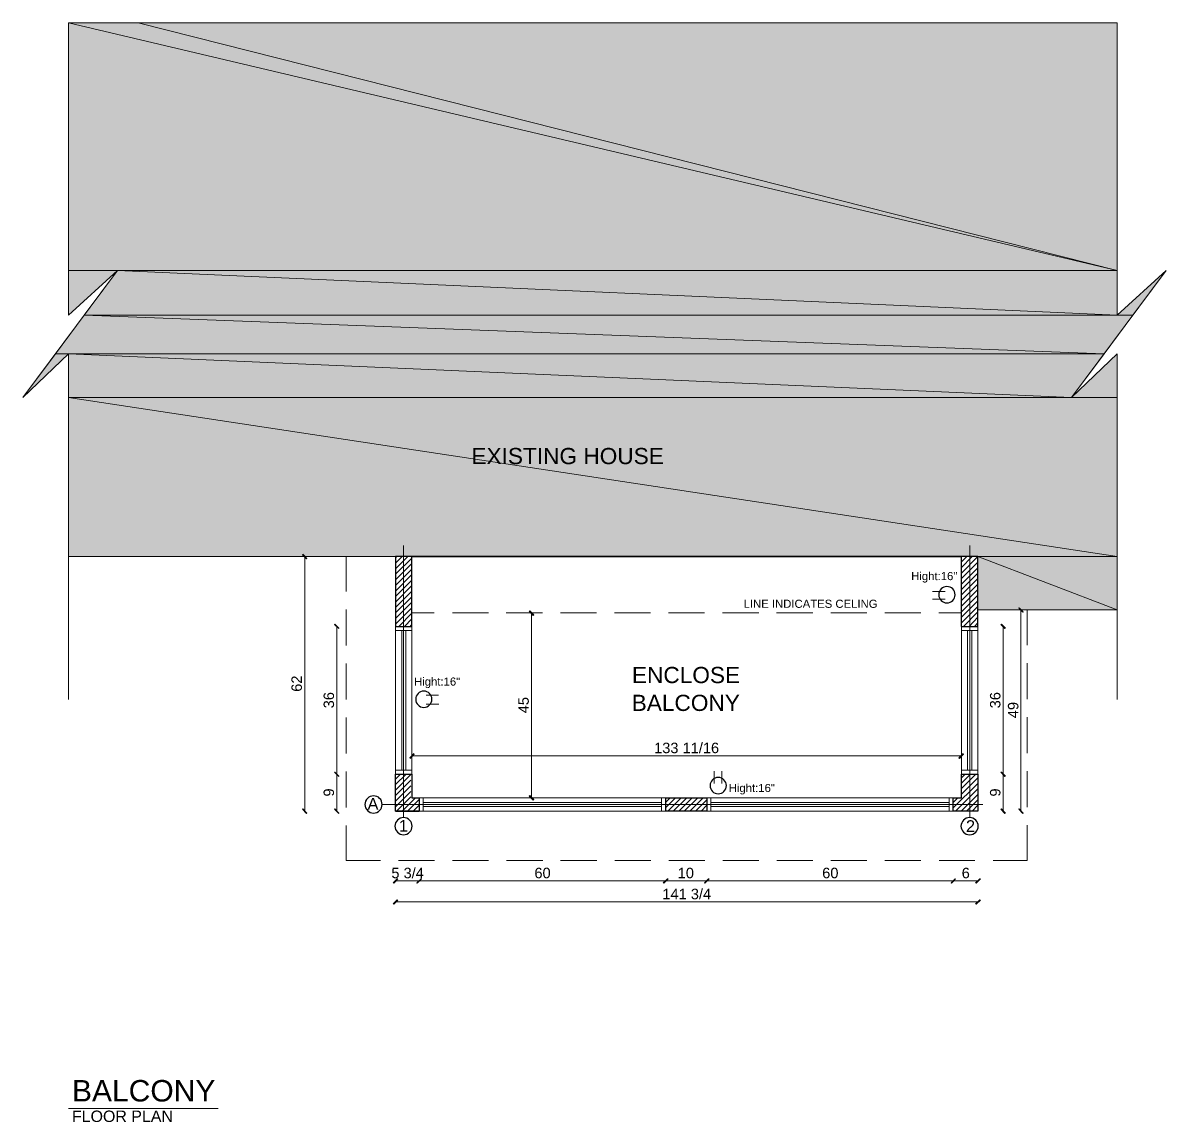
# Model space of a CAD drawing. Header units: millimetres. Extents: x 2124 to 4027, y 208 to 1400.
# Drawn here: x 2675.9 to 2954.4, y 1131.8 to 1399.7 of the extents above; entities that cross this region are included whole.
import ezdxf

# ---------------------------------------------------------------- set-up
doc = ezdxf.new("R2010")
doc.units = ezdxf.units.MM
doc.layers.add('Drawing & Figure', color=7, linetype='Continuous')
for name, color, linetype, lineweight in [('Drawing & Figure_Pen_No__1', 7, 'Continuous', 13), ('Drawing & Figure_Pen_No__142', 8, 'Continuous', 13), ('Drawing & Figure_Pen_No__18', 9, 'Continuous', 15), ('Drawing & Figure_Pen_No__41', 7, 'Continuous', 25), ('Drawing & Figure_Pen_No__46', 5, 'Continuous', 25)]:
    doc.layers.add(name, color=color, linetype=linetype, lineweight=lineweight)
doc.layers.add('Drawing & Figure_Pen_No__118', color=7, linetype='Continuous', lineweight=13, true_color=0x573938)
doc.layers.add('Drawing & Figure_Pen_No__161', color=7, linetype='Continuous', lineweight=13, true_color=0x6a6a6a)
doc.styles.add('GENERATED_STYLE_1', font='arial.ttf')
doc.styles.add('GENERATED_STYLE_2', font='ARIALUNI.TTF')
doc.styles.add('GENERATED_STYLE_3', font='ARIALUNI.TTF')

msp = doc.modelspace()

# ---------------------------------------------------------------- hatches: boundary and pattern name
at = {"layer": 'Drawing & Figure', "linetype": 'Continuous', "lineweight": 15}
for points in [[(2686.96572, 1399.68352), (2686.96572, 1339.30617), (2942.3907, 1339.30617)], [(2686.96572, 1399.68352), (2942.3907, 1339.30617), (2703.98639, 1399.68352)], [(2703.98639, 1399.68352), (2942.3907, 1339.30617), (2942.3907, 1399.68352)], [(2686.96572, 1339.30617), (2686.96572, 1328.43824), (2698.92619, 1339.30617)], [(2698.92619, 1339.30617), (2690.81837, 1328.43824), (2942.3907, 1328.43824)], [(2942.3907, 1339.30617), (2698.92619, 1339.30617), (2942.3907, 1328.43824)], [(2954.35117, 1339.30617), (2942.3907, 1328.43824), (2946.24335, 1328.43824)], [(2690.81837, 1328.43824), (2683.8031, 1319.06537), (2939.22808, 1319.06537)], [(2946.24335, 1328.43824), (2690.81837, 1328.43824), (2939.22808, 1319.06537)], [(2683.8031, 1319.06537), (2675.86779, 1308.36996), (2686.96572, 1319.06537)], [(2686.96572, 1319.06537), (2686.96572, 1308.36996), (2931.29277, 1308.36996)], [(2939.22808, 1319.06537), (2686.96572, 1319.06537), (2931.29277, 1308.36996)], [(2942.3907, 1319.06537), (2931.29277, 1308.36996), (2942.3907, 1308.36996)], [(2942.3907, 1308.36996), (2686.96572, 1308.36996), (2942.3907, 1269.61344)], [(2686.96572, 1308.36996), (2686.96572, 1269.61344), (2942.3907, 1269.61344)], [(2942.3907, 1269.61344), (2908.52188, 1269.61344), (2942.3907, 1256.61794)], [(2908.52188, 1269.61344), (2908.52188, 1256.61794), (2942.3907, 1256.61794)]]:
    msp.add_hatch(color=9, dxfattribs=at).paths.add_polyline_path(points)
at = {"layer": 'Drawing & Figure_Pen_No__1', "linetype": 'Continuous', "lineweight": 0, "true_color": 0x000000}
for points in [[(2745.04299, 1269.15342), (2744.06545, 1270.18847), (2743.95045, 1270.07346)], [(2744.92799, 1269.03842), (2745.04299, 1269.15342), (2743.95045, 1270.07346)], [(2800.30265, 1255.41039), (2799.32511, 1256.38793), (2799.21011, 1256.33042)], [(2800.18765, 1255.29538), (2800.30265, 1255.41039), (2799.21011, 1256.33042)], [(2919.56231, 1256.15792), (2918.52727, 1257.13546), (2918.46977, 1257.07795)], [(2919.4473, 1256.04291), (2919.56231, 1256.15792), (2918.46977, 1257.07795)], [(2752.8633, 1252.13276), (2751.88576, 1253.1678), (2751.77075, 1253.0528)], [(2752.80579, 1252.07526), (2752.8633, 1252.13276), (2751.77075, 1253.0528)], [(2915.19214, 1252.13276), (2914.2146, 1253.1678), (2914.0996, 1253.0528)], [(2915.07713, 1252.07526), (2915.19214, 1252.13276), (2914.0996, 1253.0528)], [(2771.09151, 1221.59907), (2770.11397, 1220.56403), (2770.22898, 1220.44902)], [(2771.20651, 1221.48406), (2771.09151, 1221.59907), (2770.22898, 1220.44902)], [(2903.8642, 1220.56403), (2903.9792, 1220.44902), (2904.89924, 1221.59907)], [(2903.9792, 1220.44902), (2904.95674, 1221.48406), (2904.89924, 1221.59907)], [(2751.88576, 1217.11389), (2751.77075, 1217.05639), (2752.8633, 1216.13635)], [(2752.8633, 1216.13635), (2751.88576, 1217.11389), (2751.77075, 1217.05639)], [(2751.77075, 1217.05639), (2752.80579, 1216.02135), (2752.8633, 1216.13635)], [(2752.80579, 1216.02135), (2752.8633, 1216.13635), (2751.77075, 1217.05639)], [(2914.2146, 1217.11389), (2914.0996, 1217.05639), (2915.19214, 1216.13635)], [(2915.19214, 1216.13635), (2914.2146, 1217.11389), (2914.0996, 1217.05639)], [(2914.0996, 1217.05639), (2915.07713, 1216.02135), (2915.19214, 1216.13635)], [(2915.07713, 1216.02135), (2915.19214, 1216.13635), (2914.0996, 1217.05639)], [(2799.32511, 1211.36367), (2799.21011, 1211.24866), (2800.30265, 1210.38613)], [(2799.21011, 1211.24866), (2800.18765, 1210.27112), (2800.30265, 1210.38613)], [(2744.06545, 1208.14354), (2743.95045, 1208.02854), (2745.04299, 1207.1085)], [(2743.95045, 1208.02854), (2744.92799, 1206.9935), (2745.04299, 1207.1085)], [(2751.88576, 1208.14354), (2751.77075, 1208.02854), (2752.8633, 1207.1085)], [(2751.77075, 1208.02854), (2752.80579, 1206.9935), (2752.8633, 1207.1085)], [(2914.2146, 1208.14354), (2914.0996, 1208.02854), (2915.19214, 1207.1085)], [(2914.0996, 1208.02854), (2915.07713, 1206.9935), (2915.19214, 1207.1085)], [(2918.52727, 1208.14354), (2918.46977, 1208.02854), (2919.56231, 1207.1085)], [(2918.46977, 1208.02854), (2919.4473, 1206.9935), (2919.56231, 1207.1085)], [(2767.06635, 1191.12288), (2766.08881, 1190.14534), (2766.20382, 1190.03033)], [(2767.18136, 1191.06537), (2767.06635, 1191.12288), (2766.20382, 1190.03033)], [(2772.87408, 1191.12288), (2771.83904, 1190.14534), (2771.95404, 1190.03033)], [(2771.83904, 1190.14534), (2771.95404, 1190.03033), (2772.87408, 1191.12288)], [(2772.93158, 1191.06537), (2772.87408, 1191.12288), (2771.95404, 1190.03033)], [(2771.95404, 1190.03033), (2772.93158, 1191.06537), (2772.87408, 1191.12288)], [(2831.87138, 1190.14534), (2831.98639, 1190.03033), (2832.90642, 1191.12288)], [(2832.90642, 1191.12288), (2831.87138, 1190.14534), (2831.98639, 1190.03033)], [(2831.98639, 1190.03033), (2833.02143, 1191.06537), (2832.90642, 1191.12288)], [(2833.02143, 1191.06537), (2832.90642, 1191.12288), (2831.98639, 1190.03033)], [(2841.93428, 1190.14534), (2841.99178, 1190.03033), (2842.91181, 1191.12288)], [(2842.91181, 1191.12288), (2841.93428, 1190.14534), (2841.99178, 1190.03033)], [(2841.99178, 1190.03033), (2843.02682, 1191.06537), (2842.91181, 1191.12288)], [(2843.02682, 1191.06537), (2842.91181, 1191.12288), (2841.99178, 1190.03033)], [(2901.96662, 1190.14534), (2902.08163, 1190.03033), (2902.94416, 1191.12288)], [(2902.94416, 1191.12288), (2901.96662, 1190.14534), (2902.08163, 1190.03033)], [(2902.08163, 1190.03033), (2903.05916, 1191.06537), (2902.94416, 1191.12288)], [(2903.05916, 1191.06537), (2902.94416, 1191.12288), (2902.08163, 1190.03033)], [(2907.94686, 1190.14534), (2908.06186, 1190.03033), (2908.9819, 1191.12288)], [(2908.06186, 1190.03033), (2909.0969, 1191.06537), (2908.9819, 1191.12288)], [(2767.06635, 1186.00518), (2766.08881, 1185.02764), (2766.20382, 1184.91263)], [(2767.18136, 1185.89017), (2767.06635, 1186.00518), (2766.20382, 1184.91263)], [(2907.94686, 1185.02764), (2908.06186, 1184.91263), (2908.9819, 1186.00518)], [(2908.06186, 1184.91263), (2909.0969, 1185.89017), (2908.9819, 1186.00518)]]:
    msp.add_hatch(color=18, dxfattribs=at).paths.add_polyline_path(points)

# ---------------------------------------------------------------- linework, layer by layer
at = {"layer": 'Drawing & Figure_Pen_No__1', "color": 7, "linetype": 'Continuous', "lineweight": 13}
for points in [[(2745.04299, 1269.15342), (2743.95045, 1270.07346), (2744.06545, 1270.18847)], [(2744.92799, 1269.03842), (2745.04299, 1269.15342), (2743.95045, 1270.07346)], [(2800.30265, 1255.41039), (2799.21011, 1256.33042), (2799.32511, 1256.38793)], [(2800.18765, 1255.29538), (2800.30265, 1255.41039), (2799.21011, 1256.33042)], [(2919.56231, 1256.15792), (2918.46977, 1257.07795), (2918.52727, 1257.13546)], [(2919.4473, 1256.04291), (2919.56231, 1256.15792), (2918.46977, 1257.07795)], [(2752.8633, 1252.13276), (2751.77075, 1253.0528), (2751.88576, 1253.1678)], [(2752.80579, 1252.07526), (2752.8633, 1252.13276), (2751.77075, 1253.0528)], [(2915.19214, 1252.13276), (2914.0996, 1253.0528), (2914.2146, 1253.1678)], [(2915.07713, 1252.07526), (2915.19214, 1252.13276), (2914.0996, 1253.0528)], [(2771.09151, 1221.59907), (2770.22898, 1220.44902), (2770.11397, 1220.56403)], [(2771.20651, 1221.48406), (2771.09151, 1221.59907), (2770.22898, 1220.44902)], [(2903.8642, 1220.56403), (2903.9792, 1220.44902), (2904.89924, 1221.59907)], [(2903.9792, 1220.44902), (2904.89924, 1221.59907), (2904.95674, 1221.48406)], [(2751.88576, 1217.11389), (2751.77075, 1217.05639), (2752.8633, 1216.13635)], [(2752.8633, 1216.13635), (2751.77075, 1217.05639), (2751.88576, 1217.11389)], [(2751.77075, 1217.05639), (2752.8633, 1216.13635), (2752.80579, 1216.02135)], [(2752.80579, 1216.02135), (2752.8633, 1216.13635), (2751.77075, 1217.05639)], [(2914.2146, 1217.11389), (2914.0996, 1217.05639), (2915.19214, 1216.13635)], [(2915.19214, 1216.13635), (2914.0996, 1217.05639), (2914.2146, 1217.11389)], [(2914.0996, 1217.05639), (2915.19214, 1216.13635), (2915.07713, 1216.02135)], [(2915.07713, 1216.02135), (2915.19214, 1216.13635), (2914.0996, 1217.05639)], [(2799.32511, 1211.36367), (2799.21011, 1211.24866), (2800.30265, 1210.38613)], [(2799.21011, 1211.24866), (2800.30265, 1210.38613), (2800.18765, 1210.27112)], [(2744.06545, 1208.14354), (2743.95045, 1208.02854), (2745.04299, 1207.1085)], [(2743.95045, 1208.02854), (2745.04299, 1207.1085), (2744.92799, 1206.9935)], [(2751.88576, 1208.14354), (2751.77075, 1208.02854), (2752.8633, 1207.1085)], [(2751.77075, 1208.02854), (2752.8633, 1207.1085), (2752.80579, 1206.9935)], [(2914.2146, 1208.14354), (2914.0996, 1208.02854), (2915.19214, 1207.1085)], [(2914.0996, 1208.02854), (2915.19214, 1207.1085), (2915.07713, 1206.9935)], [(2918.52727, 1208.14354), (2918.46977, 1208.02854), (2919.56231, 1207.1085)], [(2918.46977, 1208.02854), (2919.56231, 1207.1085), (2919.4473, 1206.9935)], [(2767.06635, 1191.12288), (2766.20382, 1190.03033), (2766.08881, 1190.14534)], [(2767.18136, 1191.06537), (2767.06635, 1191.12288), (2766.20382, 1190.03033)], [(2772.87408, 1191.12288), (2771.95404, 1190.03033), (2771.83904, 1190.14534)], [(2771.83904, 1190.14534), (2771.95404, 1190.03033), (2772.87408, 1191.12288)], [(2772.93158, 1191.06537), (2772.87408, 1191.12288), (2771.95404, 1190.03033)], [(2771.95404, 1190.03033), (2772.87408, 1191.12288), (2772.93158, 1191.06537)], [(2831.87138, 1190.14534), (2831.98639, 1190.03033), (2832.90642, 1191.12288)], [(2832.90642, 1191.12288), (2831.98639, 1190.03033), (2831.87138, 1190.14534)], [(2831.98639, 1190.03033), (2832.90642, 1191.12288), (2833.02143, 1191.06537)], [(2833.02143, 1191.06537), (2832.90642, 1191.12288), (2831.98639, 1190.03033)], [(2841.93428, 1190.14534), (2841.99178, 1190.03033), (2842.91181, 1191.12288)], [(2842.91181, 1191.12288), (2841.99178, 1190.03033), (2841.93428, 1190.14534)], [(2841.99178, 1190.03033), (2842.91181, 1191.12288), (2843.02682, 1191.06537)], [(2843.02682, 1191.06537), (2842.91181, 1191.12288), (2841.99178, 1190.03033)], [(2901.96662, 1190.14534), (2902.08163, 1190.03033), (2902.94416, 1191.12288)], [(2902.94416, 1191.12288), (2902.08163, 1190.03033), (2901.96662, 1190.14534)], [(2902.08163, 1190.03033), (2902.94416, 1191.12288), (2903.05916, 1191.06537)], [(2903.05916, 1191.06537), (2902.94416, 1191.12288), (2902.08163, 1190.03033)], [(2907.94686, 1190.14534), (2908.06186, 1190.03033), (2908.9819, 1191.12288)], [(2908.06186, 1190.03033), (2908.9819, 1191.12288), (2909.0969, 1191.06537)], [(2767.06635, 1186.00518), (2766.20382, 1184.91263), (2766.08881, 1185.02764)], [(2767.18136, 1185.89017), (2767.06635, 1186.00518), (2766.20382, 1184.91263)], [(2907.94686, 1185.02764), (2908.06186, 1184.91263), (2908.9819, 1186.00518)], [(2908.06186, 1184.91263), (2908.9819, 1186.00518), (2909.0969, 1185.89017)]]:
    msp.add_lwpolyline(points, close=True, dxfattribs=at)
for points in [[(2768.61891, 1272.31605), (2768.61891, 1206.01596)], [(2906.5093, 1272.31605), (2906.5093, 1206.01596)], [(2766.66384, 1269.61344), (2686.96572, 1269.61344)], [(2744.52547, 1269.61344), (2744.52547, 1207.56852)], [(2900.52907, 1261.10311), (2897.48145, 1261.10311)], [(2900.52907, 1259.26304), (2897.48145, 1259.26304)], [(2942.3907, 1256.61794), (2908.52188, 1256.61794)], [(2918.98729, 1256.61794), (2918.98729, 1207.56852)], [(2799.72763, 1255.87041), (2799.72763, 1210.84615)], [(2752.34578, 1252.59278), (2752.34578, 1216.59637)], [(2914.61712, 1252.59278), (2914.61712, 1216.59637)], [(2774.08163, 1235.85962), (2777.12924, 1235.85962)], [(2774.13913, 1233.67454), (2777.18675, 1233.67454)], [(2770.63149, 1221.02404), (2904.43922, 1221.02404)], [(2844.23437, 1214.29628), (2844.23437, 1217.3439)], [(2846.13194, 1214.29628), (2846.13194, 1217.3439)], [(2752.34578, 1216.59637), (2752.34578, 1207.56852)], [(2914.61712, 1207.56852), (2914.61712, 1216.59637)], [(2763.38621, 1209.17858), (2909.67192, 1209.17858)], [(2766.66384, 1190.60536), (2772.41406, 1190.60536)], [(2772.41406, 1190.60536), (2832.44641, 1190.60536)], [(2832.44641, 1190.60536), (2842.4518, 1190.60536)], [(2842.4518, 1190.60536), (2902.48414, 1190.60536)], [(2908.52188, 1190.60536), (2902.48414, 1190.60536)], [(2766.66384, 1185.48766), (2908.52188, 1185.48766)]]:
    msp.add_lwpolyline(points, dxfattribs=at)
at = {"layer": 'Drawing & Figure_Pen_No__118', "color": 39, "linetype": 'Continuous', "lineweight": 13, "true_color": 0x573938}
for points in [[(2686.96572, 1399.68352), (2686.96572, 1328.43824), (2698.92619, 1339.30617), (2675.86779, 1308.36996), (2686.96572, 1319.06537), (2686.96572, 1234.76708)], [(2942.3907, 1399.68352), (2942.3907, 1328.43824), (2954.35117, 1339.30617), (2931.29277, 1308.36996), (2942.3907, 1319.06537), (2942.3907, 1234.76708)], [(2686.96572, 1135.11569), (2723.47965, 1135.11569)]]:
    msp.add_lwpolyline(points, dxfattribs=at)
at = {"layer": 'Drawing & Figure_Pen_No__142', "color": 8, "linetype": 'Continuous', "lineweight": 13}
for points in [[(2766.66384, 1269.32593), (2766.95135, 1269.61344)], [(2766.66384, 1268.00338), (2768.2739, 1269.61344)], [(2766.66384, 1266.62333), (2769.65395, 1269.61344)], [(2766.66384, 1265.30077), (2770.63149, 1269.26843)], [(2766.66384, 1263.92072), (2770.63149, 1267.94588)], [(2904.43922, 1268.23339), (2905.81927, 1269.61344)], [(2904.43922, 1266.91084), (2907.14182, 1269.61344)], [(2904.43922, 1265.53078), (2908.52188, 1269.61344)], [(2904.43922, 1264.20823), (2908.52188, 1268.29089)], [(2766.66384, 1262.59817), (2770.63149, 1266.56582)], [(2766.66384, 1261.21811), (2770.63149, 1265.24327)], [(2904.43922, 1262.82818), (2908.52188, 1266.91084)], [(2904.43922, 1261.50563), (2908.52188, 1265.58829)], [(2766.66384, 1259.89556), (2770.63149, 1263.86322)], [(2766.66384, 1258.51551), (2770.63149, 1262.54067)], [(2904.43922, 1260.18307), (2908.52188, 1264.26573)], [(2904.43922, 1258.80302), (2908.52188, 1262.88568)], [(2904.43922, 1257.48047), (2908.52188, 1261.56313)], [(2766.66384, 1257.19296), (2770.63149, 1261.21811)], [(2766.66384, 1255.87041), (2770.63149, 1259.83806)], [(2904.43922, 1256.10041), (2908.52188, 1260.18307)], [(2904.43922, 1254.77786), (2908.52188, 1258.86052)], [(2766.66384, 1254.49035), (2770.63149, 1258.51551)], [(2766.66384, 1253.1678), (2770.63149, 1257.13546)], [(2904.43922, 1253.39781), (2908.52188, 1257.48047)], [(2904.95674, 1252.59278), (2908.52188, 1256.15792)], [(2767.46887, 1252.59278), (2770.63149, 1255.8129)], [(2768.79142, 1252.59278), (2770.63149, 1254.43285)], [(2906.33679, 1252.59278), (2908.52188, 1254.83537)], [(2907.65934, 1252.59278), (2908.52188, 1253.45531)], [(2768.61891, 1251.61524), (2768.61891, 1217.57391)], [(2770.17147, 1252.59278), (2770.63149, 1253.1103)], [(2906.5093, 1251.61524), (2906.5093, 1217.57391)], [(2766.66384, 1215.38882), (2767.81388, 1216.59637)], [(2766.66384, 1214.06627), (2769.19394, 1216.59637)], [(2766.66384, 1212.68622), (2770.40148, 1216.48137)], [(2766.66384, 1211.36367), (2770.40148, 1215.10131)], [(2902.48414, 1208.37355), (2908.52188, 1214.35378)], [(2904.49672, 1215.73384), (2905.35925, 1216.59637)], [(2904.49672, 1214.41129), (2906.68181, 1216.59637)], [(2904.49672, 1213.08873), (2908.00436, 1216.59637)], [(2904.49672, 1211.70868), (2908.52188, 1215.73384)], [(2766.66384, 1210.04112), (2770.40148, 1213.77876)], [(2766.66384, 1208.66106), (2770.40148, 1212.39871)], [(2903.05916, 1207.56852), (2908.52188, 1213.03123)], [(2904.43922, 1207.56852), (2908.52188, 1211.65118)], [(2766.89385, 1207.56852), (2770.40148, 1211.07616)], [(2768.2739, 1207.56852), (2771.49402, 1210.84615)], [(2769.59645, 1207.56852), (2772.41406, 1210.38613)], [(2770.919, 1207.56852), (2772.41406, 1209.00608)], [(2831.46887, 1209.17858), (2773.3916, 1209.17858)], [(2832.44641, 1209.7536), (2833.53895, 1210.84615)], [(2832.44641, 1208.43105), (2834.8615, 1210.84615)], [(2832.96393, 1207.56852), (2836.24155, 1210.84615)], [(2834.28648, 1207.56852), (2837.56411, 1210.84615)], [(2835.66653, 1207.56852), (2838.88666, 1210.84615)], [(2836.98908, 1207.56852), (2840.26671, 1210.84615)], [(2838.36914, 1207.56852), (2841.58926, 1210.84615)], [(2839.69169, 1207.56852), (2842.4518, 1210.32863)], [(2841.07174, 1207.56852), (2842.4518, 1209.00608)], [(2901.5066, 1209.17858), (2843.48684, 1209.17858)], [(2902.48414, 1209.6961), (2903.63419, 1210.84615)], [(2905.76177, 1207.56852), (2908.52188, 1210.32863)], [(2907.14182, 1207.56852), (2908.52188, 1209.00608)], [(2772.29906, 1207.56852), (2772.41406, 1207.68352)], [(2842.39429, 1207.56852), (2842.4518, 1207.62602)], [(2908.46438, 1207.56852), (2908.52188, 1207.62602)]]:
    msp.add_lwpolyline(points, dxfattribs=at)
for points in [[(2766.66384, 1252.59278), (2770.63149, 1252.59278), (2770.63149, 1251.61524), (2766.66384, 1251.61524)], [(2770.63149, 1217.57391), (2770.63149, 1251.61524), (2766.66384, 1251.61524), (2766.66384, 1217.57391)], [(2769.13643, 1217.57391), (2769.13643, 1251.61524), (2768.15889, 1251.61524), (2768.15889, 1217.57391)], [(2908.52188, 1252.59278), (2904.49672, 1252.59278), (2904.49672, 1251.61524), (2908.52188, 1251.61524)], [(2904.49672, 1217.57391), (2904.49672, 1251.61524), (2908.52188, 1251.61524), (2908.52188, 1217.57391)], [(2905.99178, 1217.57391), (2905.99178, 1251.61524), (2907.02682, 1251.61524), (2907.02682, 1217.57391)], [(2766.66384, 1216.59637), (2770.63149, 1216.59637), (2770.63149, 1217.57391), (2766.66384, 1217.57391)], [(2908.52188, 1216.59637), (2904.49672, 1216.59637), (2904.49672, 1217.57391), (2908.52188, 1217.57391)], [(2772.41406, 1210.84615), (2772.41406, 1207.56852), (2773.3916, 1207.56852), (2773.3916, 1210.84615)], [(2773.3916, 1207.56852), (2831.46887, 1207.56852), (2831.46887, 1210.84615), (2773.3916, 1210.84615)], [(2773.3916, 1208.71856), (2831.46887, 1208.71856), (2831.46887, 1209.6961), (2773.3916, 1209.6961)], [(2832.44641, 1210.84615), (2832.44641, 1207.56852), (2831.46887, 1207.56852), (2831.46887, 1210.84615)], [(2842.4518, 1210.84615), (2842.4518, 1207.56852), (2843.48684, 1207.56852), (2843.48684, 1210.84615)], [(2843.48684, 1207.56852), (2901.5066, 1207.56852), (2901.5066, 1210.84615), (2843.48684, 1210.84615)], [(2843.48684, 1208.71856), (2901.5066, 1208.71856), (2901.5066, 1209.6961), (2843.48684, 1209.6961)], [(2902.48414, 1210.84615), (2902.48414, 1207.56852), (2901.5066, 1207.56852), (2901.5066, 1210.84615)]]:
    msp.add_lwpolyline(points, close=True, dxfattribs=at)
at = {"layer": 'Drawing & Figure_Pen_No__161', "color": 251, "linetype": 'Continuous', "lineweight": 13, "true_color": 0x6a6a6a}
for points in [[(2754.64587, 1261.10311), (2754.64587, 1269.61344)], [(2754.64587, 1247.9351), (2754.64587, 1256.73294)], [(2920.53985, 1256.61794), (2920.53985, 1248.0501)], [(2776.0942, 1255.87041), (2770.63149, 1255.87041)], [(2789.26222, 1255.87041), (2780.52188, 1255.87041)], [(2802.43023, 1255.87041), (2793.63239, 1255.87041)], [(2815.59825, 1255.87041), (2806.8004, 1255.87041)], [(2828.76626, 1255.87041), (2819.96842, 1255.87041)], [(2841.93428, 1255.87041), (2833.13643, 1255.87041)], [(2855.10229, 1255.87041), (2846.30445, 1255.87041)], [(2868.27031, 1255.87041), (2859.47246, 1255.87041)], [(2881.43832, 1255.87041), (2872.64048, 1255.87041)], [(2894.60633, 1255.87041), (2885.80849, 1255.87041)], [(2904.43922, 1255.87041), (2898.9765, 1255.87041)], [(2754.64587, 1234.76708), (2754.64587, 1243.56493)], [(2920.53985, 1243.62243), (2920.53985, 1234.88209)], [(2754.64587, 1221.59907), (2754.64587, 1230.39691)], [(2920.53985, 1230.45441), (2920.53985, 1221.71407)], [(2754.64587, 1208.48856), (2754.64587, 1217.2289)], [(2920.53985, 1217.2864), (2920.53985, 1208.54606)], [(2762.98369, 1195.55055), (2754.64587, 1195.55055), (2754.64587, 1204.06088)], [(2920.53985, 1204.17589), (2920.53985, 1195.55055), (2912.20202, 1195.55055)], [(2776.15171, 1195.55055), (2767.35386, 1195.55055)], [(2789.31972, 1195.55055), (2780.52188, 1195.55055)], [(2802.48774, 1195.55055), (2793.68989, 1195.55055)], [(2815.65575, 1195.55055), (2806.85791, 1195.55055)], [(2828.82376, 1195.55055), (2820.02592, 1195.55055)], [(2841.99178, 1195.55055), (2833.19394, 1195.55055)], [(2855.15979, 1195.55055), (2846.36195, 1195.55055)], [(2868.27031, 1195.55055), (2859.52996, 1195.55055)], [(2881.43832, 1195.55055), (2872.69798, 1195.55055)], [(2894.60633, 1195.55055), (2885.86599, 1195.55055)], [(2907.77435, 1195.55055), (2899.03401, 1195.55055)]]:
    msp.add_lwpolyline(points, dxfattribs=at)
at = {"layer": 'Drawing & Figure_Pen_No__18', "color": 9, "linetype": 'Continuous', "lineweight": 15}
for points in [[(2686.96572, 1399.68352), (2686.96572, 1339.30617), (2942.3907, 1339.30617)], [(2686.96572, 1339.30617), (2698.92619, 1339.30617), (2686.96572, 1328.43824)], [(2698.92619, 1339.30617), (2942.3907, 1328.43824), (2690.81837, 1328.43824)], [(2942.3907, 1339.30617), (2698.92619, 1339.30617), (2942.3907, 1328.43824)], [(2954.35117, 1339.30617), (2946.24335, 1328.43824), (2942.3907, 1328.43824)], [(2690.81837, 1328.43824), (2939.22808, 1319.06537), (2683.8031, 1319.06537)], [(2946.24335, 1328.43824), (2690.81837, 1328.43824), (2939.22808, 1319.06537)], [(2683.8031, 1319.06537), (2686.96572, 1319.06537), (2675.86779, 1308.36996)], [(2939.22808, 1319.06537), (2686.96572, 1319.06537), (2931.29277, 1308.36996)], [(2686.96572, 1319.06537), (2931.29277, 1308.36996), (2686.96572, 1308.36996)], [(2942.3907, 1319.06537), (2942.3907, 1308.36996), (2931.29277, 1308.36996)], [(2942.3907, 1308.36996), (2686.96572, 1308.36996), (2942.3907, 1269.61344)], [(2686.96572, 1308.36996), (2942.3907, 1269.61344), (2686.96572, 1269.61344)], [(2942.3907, 1269.61344), (2908.52188, 1269.61344), (2942.3907, 1256.61794)], [(2908.52188, 1269.61344), (2942.3907, 1256.61794), (2908.52188, 1256.61794)]]:
    msp.add_lwpolyline(points, close=True, dxfattribs=at)
for points in [[(2686.96572, 1399.68352), (2703.98639, 1399.68352)], [(2703.98639, 1399.68352), (2942.3907, 1339.30617), (2686.96572, 1399.68352)], [(2703.98639, 1399.68352), (2942.3907, 1399.68352)], [(2942.3907, 1399.68352), (2942.3907, 1339.30617), (2703.98639, 1399.68352)]]:
    msp.add_lwpolyline(points, dxfattribs=at)
at = {"layer": 'Drawing & Figure_Pen_No__41', "color": 7, "linetype": 'Continuous', "lineweight": 25}
for points in [[(2902.94416, 1260.32683, 0.414213562), (2900.96033, 1262.31066, 0.414213562), (2898.9765, 1260.32683, 0.414213562), (2900.96033, 1258.343, 0.414213562)], [(2775.51918, 1234.85333, 0.414213562), (2773.53535, 1236.83716, 0.414213562), (2771.55153, 1234.85333, 0.414213562), (2773.53535, 1232.86951, 0.414213562)], [(2847.22448, 1213.80751, 0.414213562), (2845.24066, 1215.79134, 0.414213562), (2843.25683, 1213.80751, 0.414213562), (2845.24066, 1211.82369, 0.414213562)], [(2763.38621, 1209.20733, 0.414213562), (2761.28738, 1211.30617, 0.414213562), (2759.18854, 1209.20733, 0.414213562), (2761.28738, 1207.1085, 0.414213562)], [(2770.68899, 1203.91713, 0.414213562), (2768.59016, 1206.01596, 0.414213562), (2766.49133, 1203.91713, 0.414213562), (2768.59016, 1201.81829, 0.414213562)], [(2908.57938, 1203.91713, 0.414213562), (2906.48055, 1206.01596, 0.414213562), (2904.38172, 1203.91713, 0.414213562), (2906.48055, 1201.81829, 0.414213562)]]:
    msp.add_lwpolyline(points, format="xyb", close=True, dxfattribs=at)
at = {"layer": 'Drawing & Figure_Pen_No__46', "color": 5, "linetype": 'Continuous', "lineweight": 25}
for points in [[(2904.43922, 1252.59278), (2908.52188, 1252.59278), (2908.52188, 1269.61344), (2766.66384, 1269.61344), (2766.66384, 1252.59278), (2770.63149, 1252.59278), (2770.63149, 1269.61344), (2904.43922, 1269.61344)], [(2772.41406, 1210.84615), (2772.41406, 1207.56852), (2766.66384, 1207.56852), (2766.66384, 1216.59637), (2770.63149, 1216.59637), (2770.63149, 1210.84615)], [(2902.48414, 1210.84615), (2904.49672, 1210.84615), (2904.49672, 1216.59637), (2908.52188, 1216.59637), (2908.52188, 1207.56852), (2902.48414, 1207.56852)], [(2832.44641, 1210.84615), (2842.4518, 1210.84615), (2842.4518, 1207.56852), (2832.44641, 1207.56852)]]:
    msp.add_lwpolyline(points, close=True, dxfattribs=at)
msp.add_lwpolyline([(2766.66384, 1207.56852), (2772.41406, 1207.56852)], dxfattribs=at)

# ---------------------------------------------------------------- texts
at = {"layer": 'Drawing & Figure_Pen_No__1', "color": 7, "linetype": 'Continuous', "lineweight": 13, "attachment_point": 7}
for s, insert, char_height, style in [('\\A1;{\\pql;\\fArial Unicode MS|b0|i0|c0|p34;EXISTING HOUSE}', (2785.12206, 1292.08631), 3.9481138, 'GENERATED_STYLE_1'), ('\\A1;{\\pql;\\fArial Unicode MS|b0|i0|c0|p34;Hight:16"}', (2892.24874, 1263.27808), 1.9740569, 'GENERATED_STYLE_1'), ('\\A1;{\\pql;\\fArial Unicode MS|b0|i0|c0|p34;LINE INDICATES CELING}', (2851.42215, 1257.10145), 1.9740569, 'GENERATED_STYLE_1'), ('\\A1;{\\pql;\\fArial Unicode MS|b0|i0|c0|p34;ENCLOSE}', (2824.22358, 1238.72422), 3.9481138, 'GENERATED_STYLE_1'), ('\\A1;{\\pql;\\fArial Unicode MS|b0|i0|c0|p34;Hight:16"}', (2771.14901, 1237.57458), 1.9740569, 'GENERATED_STYLE_1'), ('\\A1;{\\pql;\\fArial Unicode MS|b0|i0|c0|p34;BALCONY}', (2824.16608, 1231.93896), 3.9481138, 'GENERATED_STYLE_1'), ('\\A1;{\\pql;\\fArial|b0|i0|c0|p34;133 11/16}', (2829.6288, 1221.67039), 2.548805, 'GENERATED_STYLE_2'), ('\\A1;{\\pql;\\fArial Unicode MS|b0|i0|c0|p34;Hight:16"}', (2847.79951, 1211.64107), 1.9740569, 'GENERATED_STYLE_1'), ('\\A1;{\\pql;\\fArial Unicode MS|b0|i0|c0|p34;A}', (2759.82107, 1207.91355), 2.862354, 'GENERATED_STYLE_3'), ('\\A1;{\\pql;\\fArial Unicode MS|b0|i0|c0|p34;1}', (2767.46887, 1202.56584), 2.862354, 'GENERATED_STYLE_3'), ('\\A1;{\\pql;\\fArial Unicode MS|b0|i0|c0|p34;2}', (2905.58926, 1202.50833), 2.862354, 'GENERATED_STYLE_3'), ('\\A1;{\\pql;\\fArial|b0|i0|c0|p34;5 3/4}', (2765.6288, 1191.1942), 2.548805, 'GENERATED_STYLE_2'), ('\\A1;{\\pql;\\fArial|b0|i0|c0|p34;60}', (2800.47516, 1191.19595), 2.548805, 'GENERATED_STYLE_2'), ('\\A1;{\\pql;\\fArial|b0|i0|c0|p34;10}', (2835.37902, 1191.19595), 2.548805, 'GENERATED_STYLE_2'), ('\\A1;{\\pql;\\fArial|b0|i0|c0|p34;60}', (2870.5704, 1191.19595), 2.548805, 'GENERATED_STYLE_2'), ('\\A1;{\\pql;\\fArial|b0|i0|c0|p34;6}', (2904.55422, 1191.19595), 2.548805, 'GENERATED_STYLE_2'), ('\\A1;{\\pql;\\fArial|b0|i0|c0|p34;141 3/4}', (2831.64137, 1186.0765), 2.548805, 'GENERATED_STYLE_2'), ('\\A1;{\\pql;\\fArial Unicode MS|b0|i0|c0|p34;BALCONY}', (2687.82826, 1136.75062), 5.2328841, 'GENERATED_STYLE_1'), ('\\A1;{\\pql;\\fArial Unicode MS|b0|i0|c0|p34;FLOOR PLAN}', (2687.82826, 1131.79017), 2.7799557, 'GENERATED_STYLE_1')]:
    msp.add_mtext(s, dxfattribs=dict(at, insert=insert, char_height=char_height, style=style))
at = {"layer": 'Drawing & Figure_Pen_No__1', "color": 7, "linetype": 'Continuous', "lineweight": 13, "char_height": 2.548805, "attachment_point": 7, "rotation": 90, "style": 'GENERATED_STYLE_2'}
for s, insert in [('\\A1;{\\pql;\\fArial|b0|i0|c0|p34;62}', (2743.87738, 1236.66466)), ('\\A1;{\\pql;\\fArial|b0|i0|c0|p34;36}', (2751.69943, 1232.6395)), ('\\A1;{\\pql;\\fArial|b0|i0|c0|p34;45}', (2799.13704, 1231.43195)), ('\\A1;{\\pql;\\fArial|b0|i0|c0|p34;36}', (2914.02827, 1232.6395)), ('\\A1;{\\pql;\\fArial|b0|i0|c0|p34;49}', (2918.3967, 1230.2244)), ('\\A1;{\\pql;\\fArial|b0|i0|c0|p34;9}', (2751.69768, 1211.13366)), ('\\A1;{\\pql;\\fArial|b0|i0|c0|p34;9}', (2914.02653, 1211.13366))]:
    msp.add_mtext(s, dxfattribs=dict(at, insert=insert))

doc.saveas('drawing.dxf')
